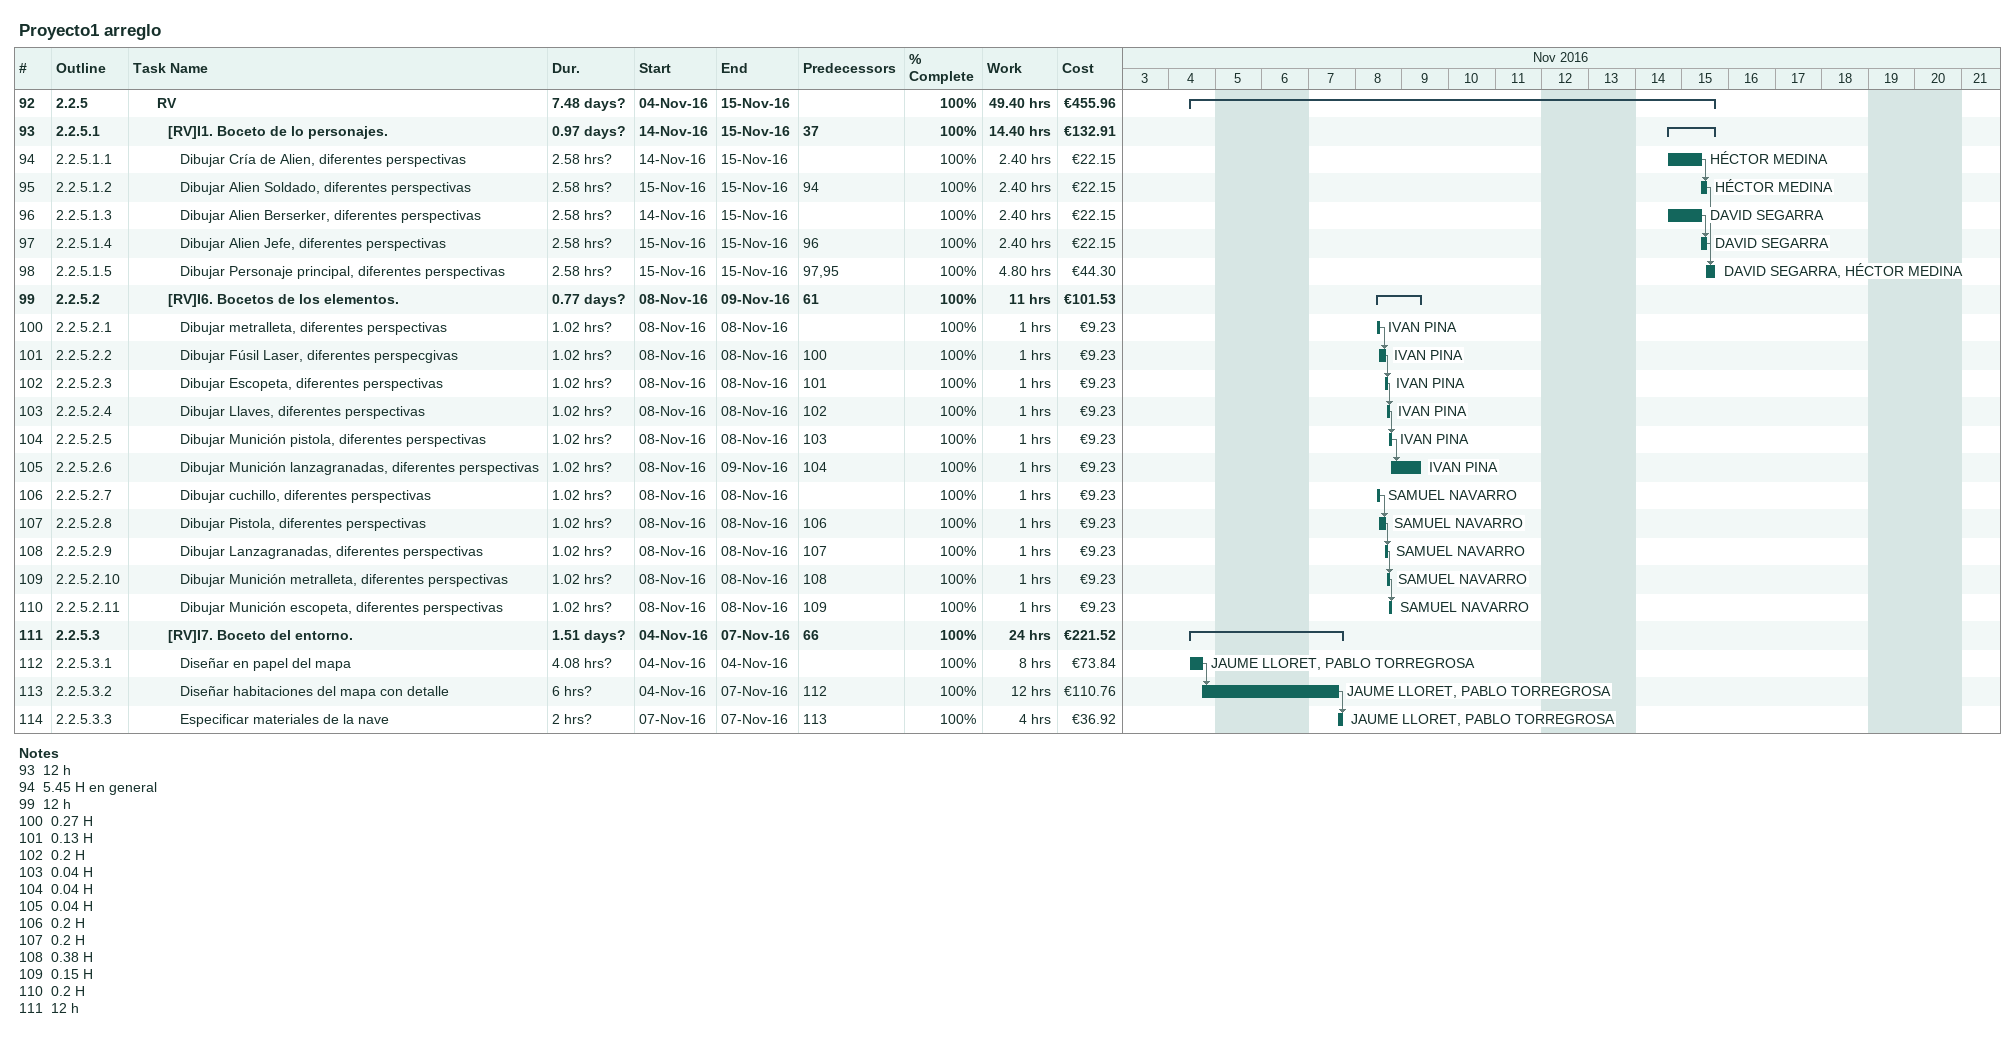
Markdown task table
Proyecto1 arreglo

| ID | WBS | Task | Duration | Start | Finish | Predecessors | Resources | % complete | Work (h) | Cost (€) |
|---|---|---|---|---|---|---|---|---|---|---|
| 92 | 2.2.5 | **RV** | 7.48d? | 2016-11-04 | 2016-11-15 |  |  | 100 | 49.40 | 455.96 |
| 93 | 2.2.5.1 | **[RV]I1. Boceto de lo personajes.** | 0.97d? | 2016-11-14 | 2016-11-15 | 37 |  | 100 | 14.40 | 132.91 |
| 94 | 2.2.5.1.1 | Dibujar Cría de Alien, diferentes perspectivas | 2.58h? | 2016-11-14 | 2016-11-15 |  | HÉCTOR MEDINA | 100 | 2.40 | 22.15 |
| 95 | 2.2.5.1.2 | Dibujar Alien Soldado, diferentes perspectivas | 2.58h? | 2016-11-15 | 2016-11-15 | 94 | HÉCTOR MEDINA | 100 | 2.40 | 22.15 |
| 96 | 2.2.5.1.3 | Dibujar Alien Berserker, diferentes perspectivas | 2.58h? | 2016-11-14 | 2016-11-15 |  | DAVID SEGARRA | 100 | 2.40 | 22.15 |
| 97 | 2.2.5.1.4 | Dibujar Alien Jefe, diferentes perspectivas | 2.58h? | 2016-11-15 | 2016-11-15 | 96 | DAVID SEGARRA | 100 | 2.40 | 22.15 |
| 98 | 2.2.5.1.5 | Dibujar Personaje principal, diferentes perspectivas | 2.58h? | 2016-11-15 | 2016-11-15 | 97, 95 | DAVID SEGARRA, HÉCTOR MEDINA | 100 | 4.80 | 44.30 |
| 99 | 2.2.5.2 | **[RV]I6. Bocetos de los elementos.** | 0.77d? | 2016-11-08 | 2016-11-09 | 61 |  | 100 | 11 | 101.53 |
| 100 | 2.2.5.2.1 | Dibujar metralleta, diferentes perspectivas | 1.02h? | 2016-11-08 | 2016-11-08 |  | IVAN PINA | 100 | 1 | 9.23 |
| 101 | 2.2.5.2.2 | Dibujar Fúsil Laser, diferentes perspecgivas | 1.02h? | 2016-11-08 | 2016-11-08 | 100 | IVAN PINA | 100 | 1 | 9.23 |
| 102 | 2.2.5.2.3 | Dibujar Escopeta, diferentes perspectivas | 1.02h? | 2016-11-08 | 2016-11-08 | 101 | IVAN PINA | 100 | 1 | 9.23 |
| 103 | 2.2.5.2.4 | Dibujar Llaves, diferentes perspectivas | 1.02h? | 2016-11-08 | 2016-11-08 | 102 | IVAN PINA | 100 | 1 | 9.23 |
| 104 | 2.2.5.2.5 | Dibujar Munición pistola, diferentes perspectivas | 1.02h? | 2016-11-08 | 2016-11-08 | 103 | IVAN PINA | 100 | 1 | 9.23 |
| 105 | 2.2.5.2.6 | Dibujar Munición lanzagranadas, diferentes perspectivas | 1.02h? | 2016-11-08 | 2016-11-09 | 104 | IVAN PINA | 100 | 1 | 9.23 |
| 106 | 2.2.5.2.7 | Dibujar cuchillo, diferentes perspectivas | 1.02h? | 2016-11-08 | 2016-11-08 |  | SAMUEL NAVARRO | 100 | 1 | 9.23 |
| 107 | 2.2.5.2.8 | Dibujar Pistola, diferentes perspectivas | 1.02h? | 2016-11-08 | 2016-11-08 | 106 | SAMUEL NAVARRO | 100 | 1 | 9.23 |
| 108 | 2.2.5.2.9 | Dibujar Lanzagranadas, diferentes perspectivas | 1.02h? | 2016-11-08 | 2016-11-08 | 107 | SAMUEL NAVARRO | 100 | 1 | 9.23 |
| 109 | 2.2.5.2.10 | Dibujar Munición metralleta, diferentes perspectivas | 1.02h? | 2016-11-08 | 2016-11-08 | 108 | SAMUEL NAVARRO | 100 | 1 | 9.23 |
| 110 | 2.2.5.2.11 | Dibujar Munición escopeta, diferentes perspectivas | 1.02h? | 2016-11-08 | 2016-11-08 | 109 | SAMUEL NAVARRO | 100 | 1 | 9.23 |
| 111 | 2.2.5.3 | **[RV]I7. Boceto del entorno.** | 1.51d? | 2016-11-04 | 2016-11-07 | 66 |  | 100 | 24 | 221.52 |
| 112 | 2.2.5.3.1 | Diseñar en papel del mapa | 4.08h? | 2016-11-04 | 2016-11-04 |  | JAUME LLORET, PABLO TORREGROSA | 100 | 8 | 73.84 |
| 113 | 2.2.5.3.2 | Diseñar habitaciones del mapa con detalle | 6h? | 2016-11-04 | 2016-11-07 | 112 | JAUME LLORET, PABLO TORREGROSA | 100 | 12 | 110.76 |
| 114 | 2.2.5.3.3 | Especificar materiales de la nave | 2h? | 2016-11-07 | 2016-11-07 | 113 | JAUME LLORET, PABLO TORREGROSA | 100 | 4 | 36.92 |

Notes
- 93: 12 h
- 94: 5.45 H en general
- 99: 12 h
- 100: 0.27 H
- 101: 0.13 H
- 102: 0.2 H
- 103: 0.04 H
- 104: 0.04 H
- 105: 0.04 H
- 106: 0.2 H
- 107: 0.2 H
- 108: 0.38 H
- 109: 0.15 H
- 110: 0.2 H
- 111: 12 h
